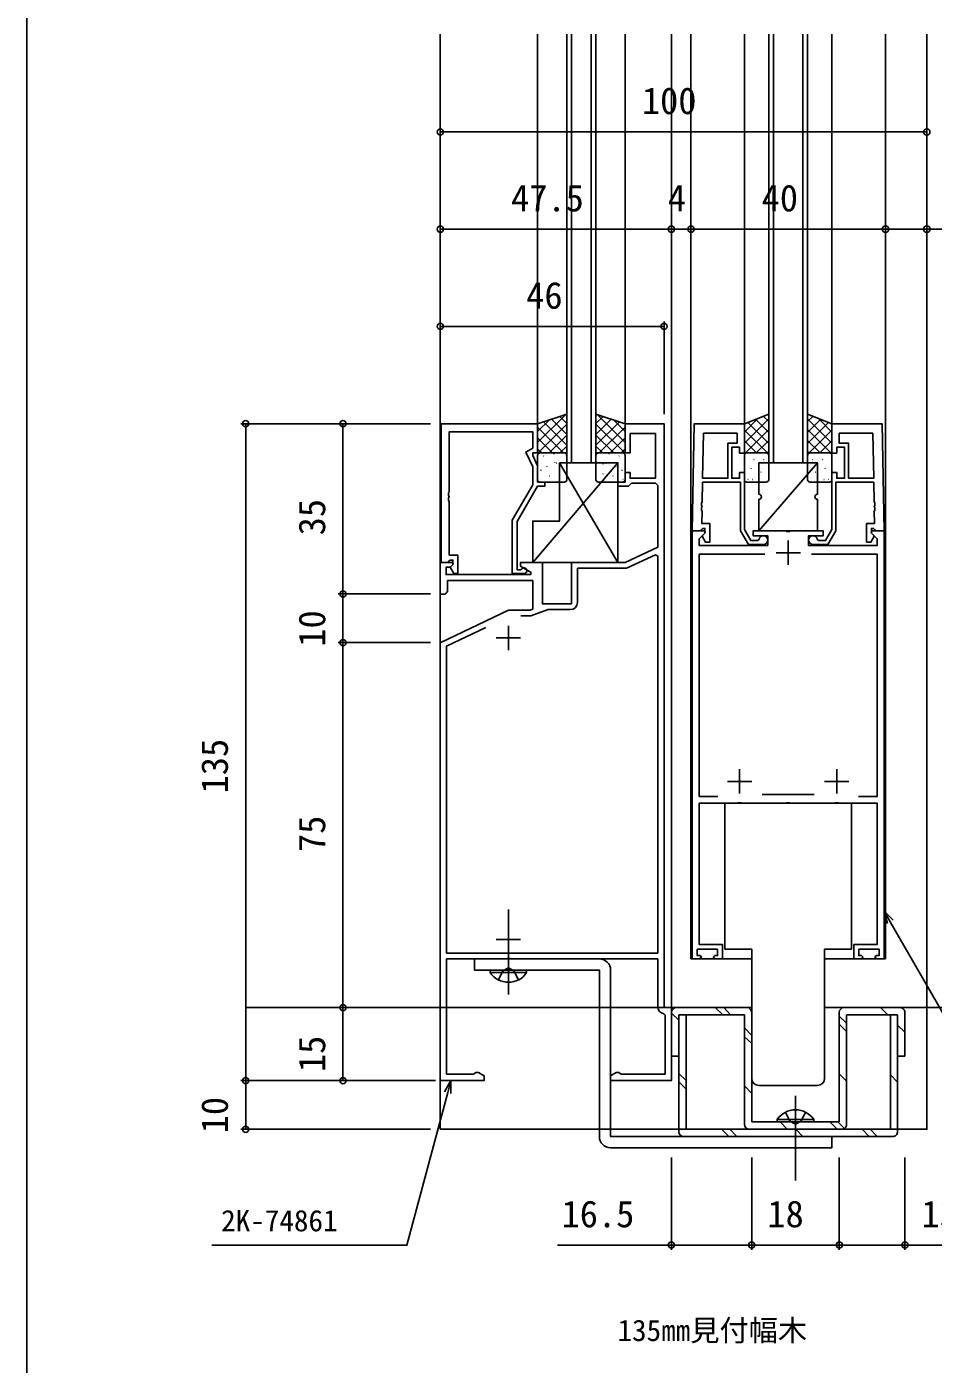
# Model space of a CAD drawing. Units: millimetres, scale not verified. Extents: x -437 to 438, y -681 to 679.
# Drawn here: x -436.7 to -250.4, y -146.7 to 128.2 of the extents above; entities that cross this region are included whole.
import ezdxf
from ezdxf.enums import TextEntityAlignment as Align

# ---------------------------------------------------------------- set-up
doc = ezdxf.new("R2010")
doc.units = ezdxf.units.MM
doc.header["$LTSCALE"] = 4
for name, color, linetype in [('0-1_USER1', 3, 'Continuous'), ('0-2_YKK_11', 7, 'Continuous'), ('0-3_YKK_12', 2, 'Continuous'), ('0-4_YKK_13', 4, 'Continuous'), ('0-6_YKK_D', 6, 'Continuous'), ('0-7_YKK_ZWAK', 7, 'Continuous')]:
    doc.layers.add(name, color=color, linetype=linetype)
doc.styles.add('ＭＳ ゴシック', font='')
doc.styles.get('ＭＳ ゴシック').set_extended_font_data('MS Gothic')

msp = doc.modelspace()

# ---------------------------------------------------------------- linework, layer by layer
at = {"layer": '0-2_YKK_11'}
for p, q in [((-280.2, 22.593), (-280.2, 17.593)), ((-282.7, 20.093), (-277.7, 20.093)), ((-337.7, 0.097), (-337.7, 5.097)), ((-335.2, 2.597), (-340.2, 2.597)), ((-290.2, -24.407), (-290.2, -29.407)), ((-270.2, -24.407), (-270.2, -29.407)), ((-292.7, -26.907), (-287.7, -26.907)), ((-272.7, -26.907), (-267.7, -26.907)), ((-274.849, -29.607), (-285.551, -29.607)), ((-337.7, -61.903), (-337.7, -56.903)), ((-335.2, -59.403), (-340.2, -59.403))]:
    msp.add_line(p, q, dxfattribs=at)
for points in [[(-305.7, -73.403), (-305.7, 46.597), (-313.7, 46.597), (-313.7, 40.597), (-312.7, 40.597), (-312.7, 44.597), (-307.5, 44.597), (-307.5, 35.397), (-312.7, 35.397), (-312.7, 36.597), (-313.7, 36.597), (-313.7, 34.597), (-315.2, 34.597), (-315.2, 33.797), (-313, 33.797), (-312.7, 34.097), (-312.4, 34.397), (-307.5, 34.397), (-307, 33.897), (-307, 21.222), (-313.7, 18.097), (-324.7, 18.097), (-324.7, 9.597), (-330.7, 9.597), (-330.7, 18.097), (-335.2, 18.097), (-335.2, 17.297), (-333.035, 16.047), (-333.156, 15.597), (-350.5, 15.597), (-350.5, 17.097), (-349.676, 17.097), (-349.064, 17.709), (-349.224, 18.097), (-351.7, 18.097), (-351.7, 11.597), (-350.7, 11.597), (-350.2, 12.097), (-350.2, 14.397), (-332.7, 14.397)], [(-351.5, 46.597), (-351.5, 18.097), (-350.17, 18.097), (-349.87, 18.397), (-349.67, 18.597), (-349.1, 18.597), (-349.1, 17.671), (-349.674, 17.097), (-348.923, 15.797), (-348.1, 15.797), (-348.1, 19.597), (-349.87, 19.597), (-349.87, 30.639), (-349.99, 30.822), (-349.99, 31.372), (-349.87, 31.556), (-349.87, 31.639), (-349.99, 31.822), (-349.99, 32.372), (-349.87, 32.556), (-349.87, 44.967), (-332.7, 44.967), (-332.7, 41.597), (-334.12, 40.777), (-332.7, 37.731), (-332.7, 34.065), (-336.9, 26.791), (-336.9, 15.797), (-334.5, 15.797)], [(-334.999, 16.731), (-335.248, 16.597), (-335.9, 16.597), (-335.9, 26.523), (-331.7, 33.797), (-330.2, 33.797), (-330.2, 34.597), (-331.7, 34.597), (-331.7, 37.953), (-332.7, 40.097), (-332.7, 40.597), (-331.7, 40.597), (-331.7, 46.597), (-351.5, 46.597)], [(-299.9, 24.588), (-299.516, 46.588), (-289.2, 46.588), (-289.2, 40.588), (-290.2, 40.588), (-290.2, 41.788), (-291.8, 41.788), (-291.8, 35.388), (-290.2, 35.388), (-290.2, 36.588), (-289.2, 36.588), (-289.2, 24.839), (-287.9, 22.588), (-286.484, 22.588), (-286.188, 22.838)], [(-260.5, 24.588), (-260.884, 46.588), (-271.2, 46.588), (-271.2, 40.588), (-270.2, 40.588), (-270.2, 41.788), (-268.6, 41.788), (-268.6, 35.388), (-270.2, 35.388), (-270.2, 36.588), (-271.2, 36.588), (-271.2, 24.839), (-272.5, 22.588), (-273.917, 22.588), (-274.213, 22.838)], [(-285.3, 21.788), (-288.362, 21.788), (-290, 24.625), (-290, 34.588), (-297.796, 34.588), (-297.866, 30.546), (-297.989, 30.365), (-297.999, 29.815), (-297.882, 29.629), (-297.884, 29.546), (-298.007, 29.365), (-298.016, 28.815), (-297.9, 28.63), (-297.944, 26.088), (-296.3, 26.088), (-296.3, 22.288), (-297.2, 22.288), (-297.8, 23.327), (-297.8, 23.638), (-297.3, 24.138), (-297.3, 25.088), (-297.771, 25.088), (-297.971, 24.888), (-298.271, 24.588), (-299.9, 24.588)], [(-275.1, 21.788), (-272.039, 21.788), (-270.4, 24.625), (-270.4, 34.588), (-262.605, 34.588), (-262.535, 30.546), (-262.412, 30.365), (-262.402, 29.815), (-262.519, 29.629), (-262.517, 29.546), (-262.394, 29.365), (-262.385, 28.815), (-262.501, 28.63), (-262.457, 26.088), (-264.1, 26.088), (-264.1, 22.288), (-263.2, 22.288), (-262.6, 23.327), (-262.6, 23.638), (-263.1, 24.138), (-263.1, 25.088), (-262.63, 25.088), (-262.43, 24.888), (-262.13, 24.588), (-260.5, 24.588)], [(-298.3, -62.707), (-298, -63.007), (-298.4, -63.407), (-299.9, -63.407), (-299.9, 24.593), (-297.424, 24.593), (-297.264, 24.205), (-298.5, 22.968), (-298.5, 21.593), (-284.4, 21.593), (-284.4, 23.593), (-287.4, 23.593), (-287.4, 24.593), (-280.658, 24.593), (-280.475, 24.473), (-279.925, 24.473), (-279.742, 24.593), (-273, 24.593), (-273, 23.593), (-276, 23.593), (-276, 21.593), (-261.9, 21.593), (-261.9, 22.968), (-263.136, 24.205), (-262.976, 24.593), (-260.5, 24.593)], [(-260.5, 24.593), (-260.5, -63.407), (-262, -63.407), (-262.4, -63.007), (-262.1, -62.707), (-261.5, -62.707), (-261.5, -61.407), (-265.7, -61.407), (-265.7, -62.707), (-265.1, -62.707), (-264.8, -63.007), (-265.2, -63.407), (-266.7, -63.407), (-266.7, -60.407), (-261.9, -60.407), (-261.9, -31.407), (-269.742, -31.407), (-269.925, -31.287), (-270.475, -31.287), (-270.658, -31.407), (-279.742, -31.407), (-279.925, -31.287), (-280.475, -31.287), (-280.658, -31.407), (-289.742, -31.407), (-289.925, -31.287), (-290.475, -31.287), (-290.658, -31.407), (-298.5, -31.407), (-298.5, -60.407), (-293.7, -60.407), (-293.7, -63.407), (-295.2, -63.407), (-295.6, -63.007), (-295.3, -62.707), (-294.7, -62.707), (-294.7, -61.407), (-298.9, -61.407), (-298.9, -62.707), (-298.3, -62.707)], [(-323.5, 9.897), (-323.5, 16.897), (-313.434, 16.897), (-307.463, 19.682), (-307, 19.387), (-307, -62.203), (-341.495, -62.203), (-333.905, -62.203)], [(-294.682, -30.007), (-298.5, -30.007), (-298.5, 19.793), (-284.976, 19.793)], [(-275.424, 19.793), (-261.9, 19.793), (-261.9, -30.007), (-265.718, -30.007)], [(-332.7, 14.397), (-332.7, 8.513), (-333.292, 8.297), (-337.7, 8.297), (-351.7, 1.597), (-351.7, -88.403), (-342.7, -88.403), (-342.7, -87.423), (-343.826, -86.773), (-344.4, -86.773), (-344.682, -86.971), (-344.87, -87.103), (-350.4, -87.103), (-350.4, -63.403), (-338.16, -63.403), (-337.976, -63.283), (-337.426, -63.283), (-337.243, -63.403), (-307, -63.403), (-307, -73.203)], [(-335.162, 7.097), (-333.08, 7.097), (-329.509, 8.397), (-325, 8.397)], [(-341.495, -62.203), (-350.4, -62.203), (-350.4, 0.889), (-342.346, 4.744)], [(-305.75, -74.682), (-305.5, -74.977), (-305.5, -87.103), (-314.53, -87.103), (-314.718, -86.971), (-315, -86.773), (-315.574, -86.773), (-316.7, -87.423), (-316.7, -88.403), (-304.2, -88.403), (-304.2, -73.403), (-305.7, -73.403)]]:
    msp.add_lwpolyline(points, dxfattribs=at)
for points in [[(-297.62, 44.658), (-297.782, 35.388), (-292.6, 35.388), (-292.6, 42.588), (-290.7, 42.588), (-290.7, 44.658)], [(-262.781, 44.658), (-262.619, 35.388), (-267.8, 35.388), (-267.8, 42.588), (-269.7, 42.588), (-269.7, 44.658)]]:
    msp.add_lwpolyline(points, close=True, dxfattribs=at)
for centre, radius, start, end in [((-285.3, 22.688), 0.9, 270, 170.40594), ((-275.1, 22.688), 0.9, 9.59406, 270), ((-334.5, 16.397), 0.6, 270.00003, 146.25104), ((-325, 9.897), 1.5, 270.00001, 359.99999), ((-305.5, -73.203), 1.5, 180.00001, 260.40592)]:
    msp.add_arc(centre, radius, start, end, dxfattribs=at)
at = {"layer": '0-3_YKK_12'}
for p, q in [((-351.7, 126.701), (-351.7, -73.403)), ((-331.7, 126.701), (-331.7, 46.597)), ((-325.7, 38.596), (-325.7, 126.701)), ((-324.7, 126.701), (-324.7, 38.596)), ((-320.7, 38.596), (-320.7, 126.701)), ((-319.7, 126.701), (-319.7, 38.596)), ((-313.7, 126.701), (-313.7, 46.596)), ((-304.2, 126.701), (-304.2, -73.403)), ((-300.2, 126.701), (-300.2, -63.407)), ((-289.2, 126.701), (-289.2, 46.597)), ((-284.2, 38.597), (-284.2, 126.701)), ((-283.2, 126.701), (-283.2, 38.597)), ((-277.2, 38.597), (-277.2, 126.701)), ((-276.2, 126.701), (-276.2, 38.597)), ((-271.2, 126.701), (-271.2, 46.597)), ((-260.2, -63.407), (-260.2, 126.701)), ((-319.7, 38.596), (-325.7, 38.596)), ((-276.2, 38.597), (-284.2, 38.597)), ((-300.2, -63.407), (-287.7, -63.407)), ((-272.7, -63.407), (-260.2, -63.407)), ((-391.7, -73.403), (-287.7, -73.403)), ((-351.7, -73.403), (-351.7, -98.403)), ((-272.7, -73.403), (-129.16, -73.403))]:
    msp.add_line(p, q, dxfattribs=at)
msp.add_lwpolyline([(-351.7, -98.403), (-251.7, -98.403), (-251.7, -73.403), (-251.7, 126.701)], dxfattribs=at)
at = {"layer": '0-4_YKK_13'}
for p, q in [((-325.92, 48.524), (-331.7, 42.744)), ((-329.288, 47.401), (-331.7, 44.989)), ((-330.515, 46.992), (-325.7, 42.177)), ((-328.832, 47.553), (-325.7, 44.422)), ((-327.148, 48.115), (-325.7, 46.667)), ((-318.252, 48.115), (-319.7, 46.667)), ((-316.568, 47.553), (-319.7, 44.422)), ((-314.885, 46.992), (-319.7, 42.177)), ((-319.48, 48.524), (-313.7, 42.744)), ((-316.112, 47.401), (-313.7, 44.989)), ((-289.2, 44.881), (-286.34, 47.741)), ((-289.2, 42.636), (-284.2, 47.636)), ((-284.2, 42.559), (-288.513, 46.872)), ((-284.2, 44.804), (-286.909, 47.514)), ((-284.2, 47.049), (-285.306, 48.155)), ((-276.2, 47.049), (-275.094, 48.155)), ((-271.2, 42.636), (-276.2, 47.636)), ((-276.2, 44.804), (-273.491, 47.514)), ((-276.2, 42.559), (-271.887, 46.872)), ((-271.2, 44.881), (-274.06, 47.741)), ((-331.7, 45.932), (-326.366, 40.597)), ((-325.7, 46.499), (-331.602, 40.597)), ((-325.7, 44.254), (-329.357, 40.597)), ((-319.7, 46.499), (-313.798, 40.597)), ((-319.7, 44.254), (-316.043, 40.597)), ((-313.7, 45.932), (-319.034, 40.597)), ((-284.483, 40.597), (-289.2, 45.314)), ((-288.994, 40.597), (-284.2, 45.391)), ((-271.406, 40.597), (-276.2, 45.391)), ((-275.917, 40.597), (-271.2, 45.314)), ((-331.7, 43.687), (-328.611, 40.597)), ((-331.7, 41.442), (-330.856, 40.597)), ((-325.7, 42.009), (-327.112, 40.597)), ((-319.7, 42.009), (-318.288, 40.597)), ((-313.7, 43.687), (-316.789, 40.597)), ((-313.7, 41.442), (-314.544, 40.597)), ((-286.728, 40.597), (-289.2, 43.069)), ((-286.749, 40.597), (-284.2, 43.146)), ((-273.651, 40.597), (-276.2, 43.146)), ((-273.672, 40.597), (-271.2, 43.069)), ((-332.7, 18.096), (-315.2, 38.595)), ((-331.7, 35.097), (-331.7, 40.097)), ((-331.2, 40.597), (-326.2, 40.597)), ((-330.892, 38.52), (-330.885, 38.512)), ((-330.465, 39.977), (-330.422, 39.953)), ((-329.073, 40.503), (-329.066, 40.495)), ((-328.389, 40.409), (-328.345, 40.385)), ((-328.174, 38.63), (-328.128, 38.542)), ((-327.798, 38.519), (-327.754, 38.495)), ((-327.2, 38.595), (-315.2, 18.096)), ((-325.721, 38.952), (-325.7, 38.94)), ((-325.7, 40.097), (-325.7, 35.097)), ((-319.7, 40.097), (-319.7, 35.097)), ((-319.679, 38.952), (-319.7, 38.94)), ((-314.2, 40.597), (-319.2, 40.597)), ((-317.602, 38.519), (-317.646, 38.495)), ((-317.226, 38.63), (-317.272, 38.542)), ((-317.011, 40.409), (-317.055, 40.385)), ((-316.327, 40.503), (-316.334, 40.495)), ((-314.935, 39.977), (-314.978, 39.953)), ((-314.508, 38.52), (-314.515, 38.512)), ((-313.7, 35.097), (-313.7, 40.097)), ((-288.973, 40.597), (-289.2, 40.824)), ((-289.2, 35.097), (-289.2, 40.097)), ((-288.7, 40.597), (-284.7, 40.597)), ((-287.413, 39.325), (-287.407, 39.333)), ((-287.24, 39.246), (-287.196, 39.269)), ((-274.2, 38.597), (-286.2, 24.597)), ((-285.239, 39.191), (-285.192, 39.279)), ((-285.163, 38.813), (-285.119, 38.837)), ((-284.504, 40.597), (-284.2, 40.901)), ((-284.2, 40.097), (-284.2, 35.097)), ((-275.896, 40.597), (-276.2, 40.901)), ((-276.2, 40.097), (-276.2, 35.097)), ((-271.7, 40.597), (-275.7, 40.597)), ((-275.237, 38.813), (-275.281, 38.837)), ((-275.161, 39.191), (-275.208, 39.279)), ((-273.16, 39.246), (-273.204, 39.269)), ((-272.987, 39.325), (-272.993, 39.333)), ((-271.427, 40.597), (-271.2, 40.824)), ((-271.2, 35.097), (-271.2, 40.097)), ((-331.064, 37.106), (-331.017, 37.017)), ((-329.822, 37.785), (-329.778, 37.761)), ((-329.231, 35.895), (-329.187, 35.871)), ((-328.917, 36.315), (-328.911, 36.308)), ((-327.155, 36.328), (-327.111, 36.304)), ((-327.131, 38.335), (-327.125, 38.328)), ((-318.245, 36.328), (-318.289, 36.304)), ((-318.269, 38.335), (-318.275, 38.328)), ((-316.483, 36.315), (-316.489, 36.308)), ((-316.169, 35.895), (-316.213, 35.871)), ((-315.578, 37.785), (-315.622, 37.761)), ((-314.336, 37.106), (-314.383, 37.017)), ((-287.831, 37.356), (-287.787, 37.38)), ((-285.806, 36.622), (-285.763, 36.646)), ((-285.594, 37.343), (-285.587, 37.35)), ((-274.806, 37.343), (-274.813, 37.35)), ((-274.594, 36.622), (-274.637, 36.646)), ((-272.569, 37.356), (-272.613, 37.38)), ((-331.256, 35.161), (-331.212, 35.137)), ((-326.2, 34.597), (-331.2, 34.597)), ((-319.2, 34.597), (-314.2, 34.597)), ((-314.144, 35.161), (-314.188, 35.137)), ((-284.7, 34.597), (-288.7, 34.597)), ((-288.474, 35.164), (-288.43, 35.188)), ((-287.569, 35.138), (-287.562, 35.145)), ((-286.398, 34.732), (-286.354, 34.756)), ((-275.7, 34.597), (-271.7, 34.597)), ((-274.002, 34.732), (-274.046, 34.756)), ((-272.831, 35.138), (-272.838, 35.145)), ((-271.926, 35.164), (-271.97, 35.188)), ((-286.2, 31.097), (-286.2, 24.597)), ((-289.7, -31.407), (-267.2, -31.407)), ((-337.701, -70.703), (-337.701, -53.203)), ((-289.7, -61.407), (-293.2, -61.407)), ((-287.7, -61.407), (-289.7, -61.407)), ((-287.7, -87.907), (-287.7, -61.407)), ((-270.7, -61.407), (-272.7, -61.407)), ((-272.7, -61.407), (-272.7, -87.907)), ((-341.451, -66.212), (-341.451, -65.703)), ((-341.451, -65.703), (-333.951, -65.703)), ((-303.2, -73.403), (-288.7, -73.403)), ((-293.618, -74.903), (-295.218, -73.403)), ((-292.035, -74.903), (-293.456, -73.403)), ((-268.7, -73.403), (-257.2, -73.403)), ((-259.724, -74.903), (-261.206, -73.403)), ((-304.2, -74.403), (-304.2, -83.403)), ((-302.7, -75.999), (-304.2, -74.518)), ((-301.2, -74.903), (-302.7, -74.903)), ((-302.7, -74.903), (-302.7, -98.903)), ((-301.2, -74.903), (-301.2, -98.403)), ((-289.2, -74.903), (-301.2, -74.903)), ((-289.2, -74.903), (-289.2, -97.403)), ((-287.7, -74.403), (-287.7, -96.903)), ((-269.7, -74.403), (-269.7, -96.903)), ((-268.2, -76.621), (-269.7, -75.159)), ((-268.2, -78.307), (-269.7, -76.788)), ((-259.2, -74.903), (-268.2, -74.903)), ((-268.2, -74.903), (-268.2, -97.403)), ((-257.7, -74.903), (-257.7, -98.903)), ((-256.2, -74.403), (-256.2, -83.403)), ((-287.7, -79.16), (-289.2, -77.565)), ((-287.7, -80.767), (-289.2, -79.412)), ((-257.7, -77.005), (-256.2, -78.427)), ((-302.7, -83.403), (-304.2, -83.403)), ((-256.2, -83.403), (-257.7, -83.403)), ((-301.2, -88.398), (-302.7, -86.918)), ((-268.2, -88.501), (-269.7, -86.982)), ((-257.7, -88.695), (-259.2, -87.229)), ((-301.2, -90.183), (-302.7, -88.643)), ((-287.7, -91.039), (-289.2, -89.462)), ((-284.2, -89.407), (-286.2, -89.407)), ((-276.2, -89.407), (-284.2, -89.407)), ((-274.2, -89.407), (-276.2, -89.407)), ((-278.7, -108.912), (-278.7, -91.528)), ((-259.2, -98.403), (-301.2, -98.403)), ((-292.421, -99.903), (-293.921, -98.403)), ((-290.753, -99.903), (-292.18, -98.403)), ((-288.2, -98.403), (-269.2, -98.403)), ((-287.7, -96.903), (-269.7, -96.903)), ((-282.45, -96.394), (-276.7, -96.394)), ((-282.45, -96.903), (-282.45, -96.394)), ((-282.45, -96.903), (-276.7, -96.903)), ((-280.392, -98.403), (-281.772, -96.947)), ((-274.95, -96.394), (-280.7, -96.394)), ((-274.95, -96.903), (-280.7, -96.903)), ((-277.096, -99.936), (-278.61, -98.403)), ((-274.95, -96.903), (-274.95, -96.394)), ((-270.121, -98.403), (-271.66, -96.903)), ((-268.619, -98.217), (-269.974, -96.903)), ((-263.544, -99.903), (-265.025, -98.403)), ((-261.877, -99.903), (-263.358, -98.403)), ((-301.7, -99.903), (-258.7, -99.903))]:
    msp.add_line(p, q, dxfattribs=at)
for points in [[(-325.7, 48.597), (-331.7, 46.597), (-331.7, 40.597), (-325.7, 40.597)], [(-319.7, 48.597), (-313.7, 46.597), (-313.7, 40.597), (-319.7, 40.597)], [(-284.2, 48.597), (-289.2, 46.597), (-289.2, 40.597), (-284.2, 40.597)], [(-276.2, 48.597), (-271.2, 46.597), (-271.2, 40.597), (-276.2, 40.597)], [(-327.2, 38.595), (-315.2, 38.595), (-315.2, 18.096), (-332.7, 18.096), (-332.7, 26.596), (-327.2, 26.596)]]:
    msp.add_lwpolyline(points, close=True, dxfattribs=at)
for points in [[(-274.2, 32.097), (-274.2, 38.597), (-286.2, 38.597), (-286.2, 32.097)], [(-286.2, 24.597), (-274.2, 24.597), (-274.2, 31.097)], [(-293.2, -61.407), (-293.2, -31.407), (-289.7, -31.407)], [(-267.2, -31.407), (-267.2, -61.407), (-270.7, -61.407)], [(-319.001, -63.403), (-344.701, -63.403), (-344.701, -65.703)], [(-344.701, -65.703), (-319.001, -65.703), (-319.001, -99.903)], [(-341.451, -66.212), (-333.951, -66.212), (-333.951, -65.703)], [(-339.751, -67.712), (-338.846, -65.856), (-337.701, -65.248)], [(-335.651, -67.712), (-336.556, -65.856), (-337.701, -65.248)], [(-316.701, -102.203), (-271.201, -102.203), (-271.201, -99.903), (-316.701, -99.903), (-316.701, -65.703)], [(-257.7, -74.903), (-259.2, -74.903), (-259.2, -98.403)], [(-280.75, -94.893), (-279.845, -96.749), (-278.7, -97.358)], [(-276.65, -94.893), (-277.555, -96.749), (-278.7, -97.358)]]:
    msp.add_lwpolyline(points, dxfattribs=at)
for centre, radius, start, end in [((-331.2, 40.097), 0.5, 90, 180), ((-326.2, 40.097), 0.5, 0, 90), ((-319.2, 40.097), 0.5, 90, 180), ((-314.2, 40.097), 0.5, 0, 90), ((-288.7, 40.097), 0.5, 90, 180), ((-284.7, 40.097), 0.5, 0, 90), ((-275.7, 40.097), 0.5, 90, 180), ((-271.7, 40.097), 0.5, 0, 90), ((-331.2, 35.097), 0.5, 180, 270), ((-326.2, 35.097), 0.5, 270, 0), ((-319.2, 35.097), 0.5, 180, 270), ((-314.2, 35.097), 0.5, 270, 0), ((-288.7, 35.097), 0.5, 180, 270), ((-284.7, 35.097), 0.5, 270, 0), ((-275.7, 35.097), 0.5, 180, 270), ((-271.7, 35.097), 0.5, 270, 0), ((-286.2, 31.597), 0.5, 270, 90), ((-274.2, 31.597), 0.5, 90, 270), ((-319.001, -65.703), 2.3, 0, 90), ((-337.701, -63.676), 4.527, 214.06671, 325.93329), ((-303.2, -74.403), 1, 90.01399, 180), ((-288.7, -74.403), 1, 0.00087, 90), ((-268.7, -74.403), 1, 90.01399, 180), ((-257.2, -74.403), 1, 0.00087, 90.01399), ((-286.2, -87.907), 1.5, 180, 270), ((-274.2, -87.907), 1.5, 270, 0), ((-278.7, -98.93), 4.527, 34.06671, 145.93329), ((-301.7, -98.903), 1, 180, 269.98601), ((-288.2, -97.403), 1, 180, 269.98601), ((-269.2, -97.403), 1, 270, 0.00087), ((-258.7, -98.903), 1, 270, 0.00087), ((-316.701, -99.903), 2.3, 180, 270)]:
    msp.add_arc(centre, radius, start, end, dxfattribs=at)
at = {"layer": '0-6_YKK_D'}
for p, q in [((-351.7, 106.597), (-251.7, 106.597)), ((-300.2, 86.597), (-260.2, 86.597)), ((-305.7, 66.597), (-351.7, 66.597)), ((-305.7, 48.597), (-305.7, 67.597)), ((-353.7, 46.619), (-392.7, 46.619)), ((-391.7, 46.619), (-391.7, -88.403)), ((-353.7, 46.619), (-372.7, 46.619)), ((-371.7, 46.619), (-371.7, 11.619)), ((-353.7, 11.619), (-372.7, 11.619)), ((-353.7, 11.619), (-372.7, 11.619)), ((-371.7, 11.619), (-371.7, 1.619)), ((-353.7, 1.619), (-372.7, 1.619)), ((-353.7, 1.619), (-372.7, 1.619)), ((-371.7, 1.619), (-371.7, -73.403)), ((-352.7, -73.403), (-372.7, -73.403)), ((-352.7, -73.403), (-372.7, -73.403)), ((-371.7, -73.403), (-371.7, -88.403)), ((-353.7, -88.403), (-392.7, -88.403)), ((-391.7, -88.403), (-391.7, -98.403)), ((-352.7, -88.403), (-372.7, -88.403)), ((-353.7, -98.403), (-392.7, -98.403)), ((-304.2, -104.203), (-304.2, -123.203)), ((-287.7, -104.203), (-287.7, -123.203)), ((-287.7, -104.203), (-287.7, -123.203)), ((-269.7, -104.203), (-269.7, -123.203)), ((-269.7, -104.203), (-269.7, -123.203)), ((-256.2, -104.203), (-256.2, -123.203)), ((-287.7, -122.203), (-269.7, -122.203))]:
    msp.add_line(p, q, dxfattribs=at)
for points in [[(-300.2, 86.597), (-304.2, 86.597), (-351.7, 86.597)], [(-260.2, 86.597), (-251.7, 86.597), (-233.09, 86.597)], [(-259.817, -56.117), (-260.5, -53.567), (-258.633, -55.434)], [(-260.5, -53.567), (-259.225, -55.775), (-220.873, -122.203), (-180.794, -122.203)], [(-349.518, -88.403), (-350.177, -90.866), (-358.574, -122.203), (-398.653, -122.203)], [(-350.837, -90.689), (-349.518, -88.403), (-349.518, -91.043)], [(-287.7, -122.203), (-304.2, -122.203), (-327.625, -122.203)], [(-269.7, -122.203), (-256.2, -122.203), (-232.775, -122.203)]]:
    msp.add_lwpolyline(points, dxfattribs=at)
for centre in [(-351.7, 106.597), (-251.7, 106.597), (-351.7, 86.597), (-304.2, 86.597), (-304.2, 86.597), (-300.2, 86.597), (-300.2, 86.597), (-260.2, 86.597), (-260.2, 86.597), (-251.7, 86.597), (-351.7, 66.597), (-305.7, 66.597), (-391.7, 46.619), (-371.7, 46.619), (-371.7, 11.619), (-371.7, 11.619), (-371.7, 1.619), (-371.7, 1.619), (-371.7, -73.403), (-371.7, -73.403), (-391.7, -88.403), (-391.7, -88.403), (-371.7, -88.403), (-391.7, -98.403), (-304.2, -122.203), (-287.7, -122.203), (-287.7, -122.203), (-269.7, -122.203), (-269.7, -122.203), (-256.2, -122.203)]:
    msp.add_circle(centre, 0.637, dxfattribs=at)
at = {"layer": '0-7_YKK_ZWAK'}
msp.add_line((-436.7, 643.8), (-436.7, -681.2), dxfattribs=at)

# ---------------------------------------------------------------- texts
at = {"layer": '0-1_USER1', "style": 'ＭＳ ゴシック'}
msp.add_text('135㎜見付幅木', height=4.399, dxfattribs=at).set_placement((-315.285, -143.257), align=Align.BOTTOM_LEFT)
at = {"layer": '0-6_YKK_D', "style": 'ＭＳ ゴシック'}
for s, height, p in [('100', 5.499, (-310.265, 108.597)), ('47.5', 5.499, (-337.155, 88.597)), ('4', 5.499, (-304.949, 88.597)), ('40', 5.499, (-285.655, 88.597)), ('46', 5.499, (-334.048, 68.597)), ('2K-74861', 4.399, (-396.749, -120.703)), ('16.5', 5.499, (-326.776, -120.203)), ('18', 5.499, (-284.474, -120.203)), ('13.5', 5.499, (-252.801, -120.203))]:
    msp.add_text(s, height=height, dxfattribs=at).set_placement(p, align=Align.BOTTOM_LEFT)
for s, p in [('35', (-373.7, 23.664)), ('10', (-373.7, 0.781)), ('135', (-393.7, -29.372)), ('75', (-373.7, -41.432)), ('15', (-373.7, -86.655)), ('10', (-393.7, -99.241))]:
    msp.add_text(s, height=5.499, rotation=90, dxfattribs=at).set_placement(p, align=Align.BOTTOM_LEFT)

doc.saveas('drawing.dxf')
